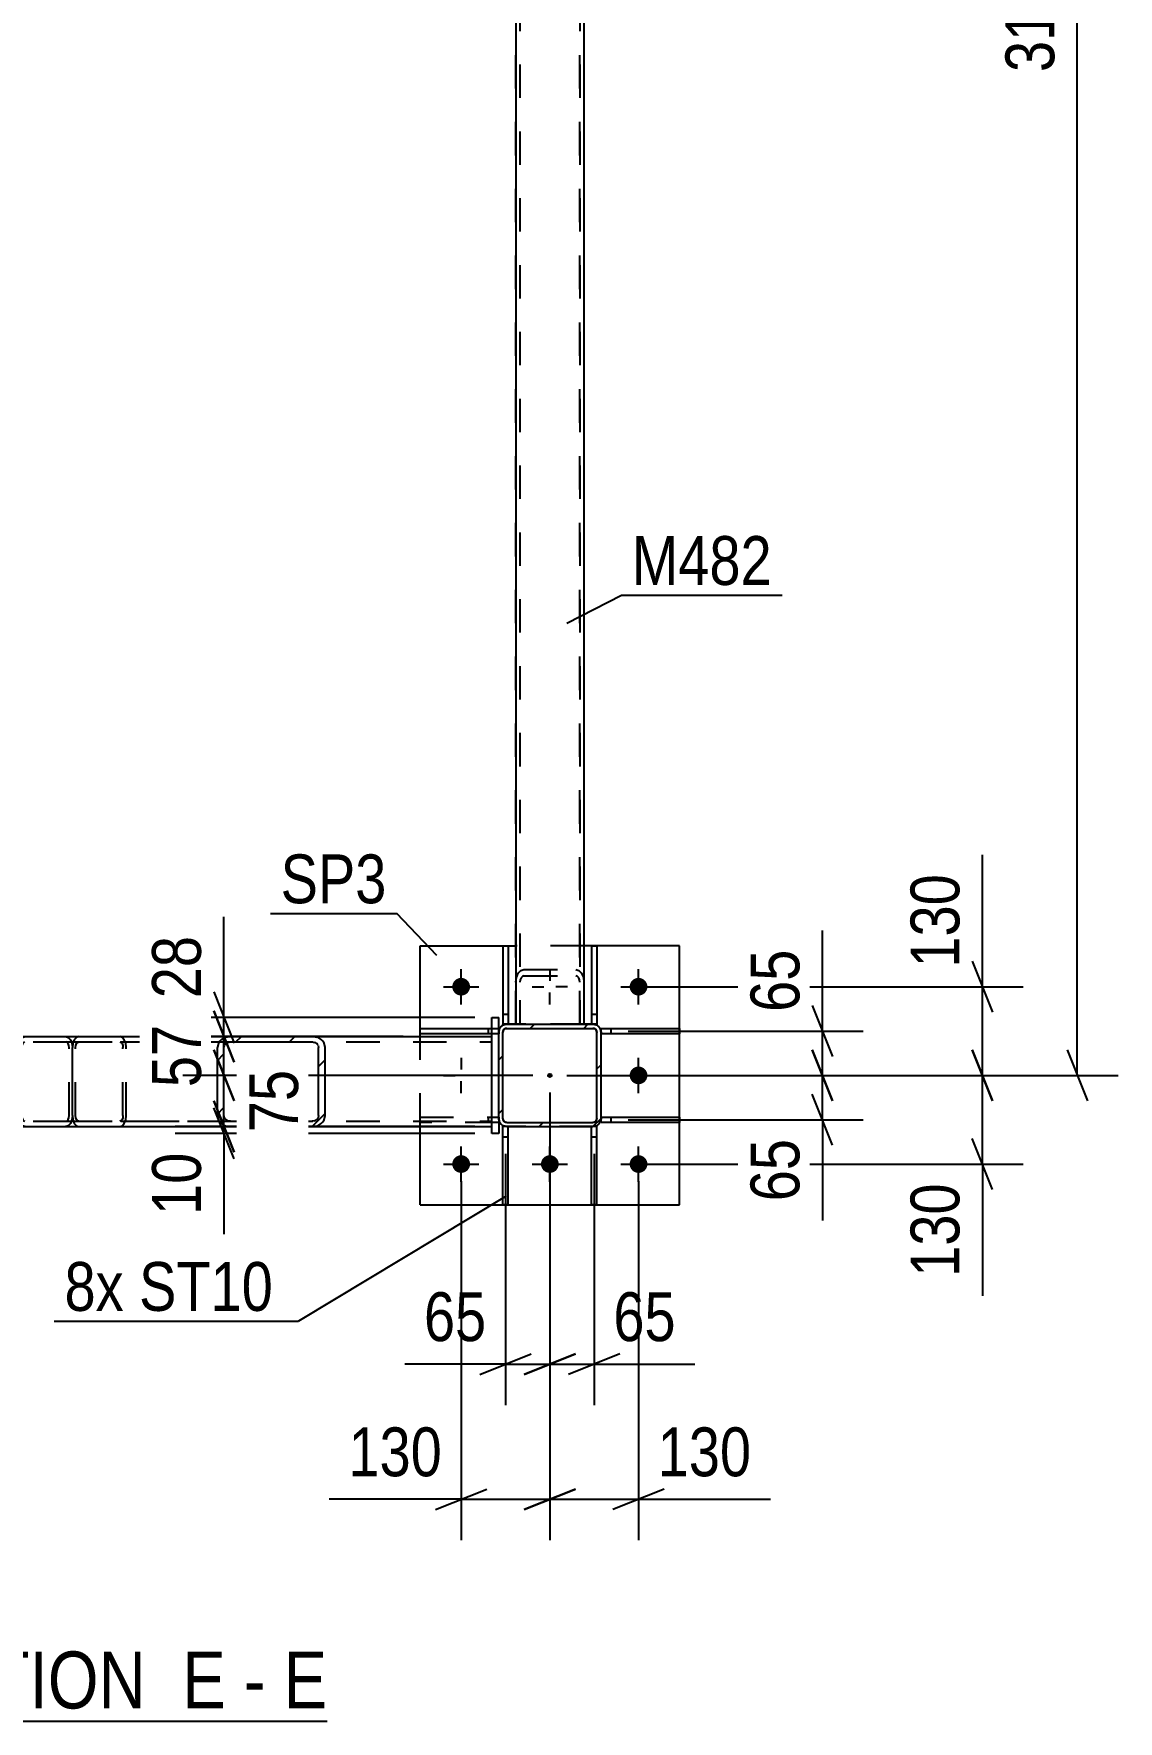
# Model space of a CAD drawing. Header units: millimetres. Extents: x -808 to 381, y -747 to 94.
# Drawn here: x 55 to 118.6, y -296.9 to -197.9 of the extents above; entities that cross this region are included whole.
import ezdxf

# ---------------------------------------------------------------- set-up
doc = ezdxf.new("R2010")
doc.units = ezdxf.units.MM
doc.linetypes.add('DXK_LINE_DOT2', pattern=[3.9198, 1.9599, -1.9599])
doc.linetypes.add('DXK_LINE_DOT3', pattern=[5.9187, 2.979, -0.9799, 0.9799, -0.9799])
doc.styles.add('Arial Narrow', font='ARIALN.TTF', dxfattribs={"height": 0.2})

# ---------------------------------------------------------------- blocks, each defined once
blk = doc.blocks.new('Unknown-232923327-16 - 102461')
at = {"color": 6, "linetype": 'Continuous'}
blk.add_line((44.584, -296.872), (72.23, -296.872), dxfattribs=at)
at = {"color": 0, "linetype": 'Continuous'}
for points in [[(62.692, -296.122), (62.692, -292.622), (44.584, -292.622), (44.584, -296.122)], [(66.299, -296.122), (66.299, -292.622), (63.742, -292.622), (63.742, -296.122)], [(68.623, -296.122), (68.623, -292.622), (67.349, -292.622), (67.349, -296.122)], [(72.23, -296.122), (72.23, -292.622), (69.673, -292.622), (69.673, -296.122)]]:
    blk.add_wipeout(points, dxfattribs=at)
at = {"color": 7, "linetype": 'Continuous', "style": 'Arial Narrow'}
for s, height, p in [('SECTION ', 3.3405, (44.584, -296.122)), ('E', 3.34, (63.742, -296.122)), ('E', 3.34, (69.673, -296.122)), ('-', 3.34, (67.349, -296.122))]:
    blk.add_text(s, height=height, dxfattribs=at).set_placement(p)
blk = doc.blocks.new('Part-232923327-102690 - 102461')
at = {"color": 2, "linetype": 'Continuous'}
for p, q in [((82.771, -261.996), (82.531, -261.996)), ((82.531, -266.596), (82.531, -261.996)), ((82.851, -266.596), (82.851, -261.996)), ((82.851, -266.596), (82.531, -266.596))]:
    blk.add_line(p, q, dxfattribs=at)
at = {"color": 7, "linetype": 'DXK_LINE_DOT2'}
for p, q in [((82.851, -261.996), (82.771, -261.996)), ((82.531, -262.596), (82.851, -262.596))]:
    blk.add_line(p, q, dxfattribs=at)
blk = doc.blocks.new('Part-232923327-102497 - 102461')
at = {"linetype": 'Continuous'}
h = blk.add_hatch(dxfattribs=at)
h.set_pattern_fill('', scale=0.7, style=0, pattern_type=0)
h.set_pattern_definition([(45, (48.0198, -261.995), (-1.57154, 1.57154), [])])
h.paths.add_polyline_path([(43.232, -261.995), (48.02, -261.995), (48.313, -261.946), (48.561, -261.808), (48.728, -261.6), (48.786, -261.355), (48.786, -257.355), (48.728, -257.11), (48.561, -256.902), (48.313, -256.764), (48.02, -256.715), (43.232, -256.715), (42.939, -256.764), (42.69, -256.902), (42.524, -257.11), (42.466, -257.355), (42.466, -261.355), (42.524, -261.6), (42.69, -261.808), (42.939, -261.946)])
h.paths.add_polyline_path([(42.878, -261.477), (42.849, -261.355), (42.849, -257.355), (42.878, -257.233), (42.961, -257.129), (43.085, -257.059), (43.232, -257.035), (48.02, -257.035), (48.166, -257.059), (48.291, -257.129), (48.374, -257.233), (48.403, -257.355), (48.403, -261.355), (48.374, -261.477), (48.291, -261.581), (48.166, -261.651), (48.02, -261.675), (43.232, -261.675), (43.085, -261.651), (42.961, -261.581)])
at = {"color": 2, "linetype": 'Continuous'}
for p, q in [((42.524, -257.11), (42.466, -257.355)), ((42.849, -257.355), (42.878, -257.233)), ((43.232, -256.715), (42.939, -256.764)), ((43.085, -257.059), (43.232, -257.035)), ((43.232, -256.715), (48.02, -256.715)), ((43.232, -257.035), (48.02, -257.035)), ((48.02, -256.715), (56.908, -256.715)), ((48.313, -256.764), (48.02, -256.715)), ((48.02, -257.035), (48.166, -257.059)), ((48.374, -257.233), (48.403, -257.355)), ((48.786, -257.355), (48.728, -257.11)), ((56.908, -256.715), (57.055, -256.764)), ((57.055, -256.764), (57.179, -256.902)), ((57.179, -256.902), (57.262, -257.11)), ((57.262, -257.11), (57.291, -257.355)), ((42.466, -261.355), (42.466, -257.355)), ((42.849, -261.355), (42.849, -257.355)), ((48.403, -261.355), (48.403, -257.355)), ((48.786, -261.355), (48.786, -257.355)), ((57.291, -261.355), (57.291, -257.355)), ((42.466, -261.355), (42.524, -261.6)), ((42.878, -261.477), (42.849, -261.355)), ((42.939, -261.946), (43.232, -261.995)), ((43.232, -261.675), (43.085, -261.651)), ((43.232, -261.675), (48.02, -261.675)), ((43.232, -261.995), (48.02, -261.995)), ((48.166, -261.651), (48.02, -261.675)), ((48.02, -261.995), (48.313, -261.946)), ((48.02, -261.995), (56.908, -261.995)), ((48.403, -261.355), (48.374, -261.477)), ((48.728, -261.6), (48.786, -261.355)), ((57.055, -261.946), (56.908, -261.995)), ((57.179, -261.808), (57.055, -261.946)), ((57.262, -261.6), (57.179, -261.808)), ((57.291, -261.355), (57.262, -261.6))]:
    blk.add_line(p, q, dxfattribs=at)
at = {"color": 7, "linetype": 'DXK_LINE_DOT2'}
for p, q in [((43.232, -256.715), (48.02, -256.715)), ((43.232, -257.035), (56.908, -257.035)), ((54.132, -257.355), (54.161, -257.11)), ((54.161, -257.11), (54.244, -256.902)), ((54.244, -256.902), (54.368, -256.764)), ((54.338, -257.233), (54.323, -257.355)), ((54.379, -257.129), (54.338, -257.233)), ((54.368, -256.764), (54.515, -256.715)), ((54.379, -257.129), (54.396, -257.11)), ((54.396, -257.11), (54.441, -257.059)), ((54.441, -257.059), (54.515, -257.035)), ((56.982, -257.059), (56.908, -257.035)), ((57.044, -257.129), (56.982, -257.059)), ((57.085, -257.233), (57.044, -257.129)), ((57.1, -257.355), (57.085, -257.233)), ((54.132, -261.355), (54.132, -257.355)), ((54.323, -261.355), (54.323, -257.355)), ((57.1, -261.355), (57.1, -257.355)), ((43.232, -261.675), (56.908, -261.675)), ((43.232, -261.995), (48.02, -261.995)), ((54.161, -261.6), (54.132, -261.355)), ((54.244, -261.808), (54.161, -261.6)), ((54.368, -261.946), (54.244, -261.808)), ((54.323, -261.355), (54.338, -261.477)), ((54.338, -261.477), (54.379, -261.581)), ((54.515, -261.995), (54.368, -261.946)), ((54.379, -261.581), (54.441, -261.651)), ((54.441, -261.651), (54.515, -261.675)), ((54.515, -261.995), (56.908, -261.995)), ((56.908, -261.675), (56.982, -261.651)), ((56.982, -261.651), (57.044, -261.581)), ((57.044, -261.581), (57.085, -261.477)), ((57.085, -261.477), (57.1, -261.355))]:
    blk.add_line(p, q, dxfattribs=at)
at = {"color": 2, "linetype": 'Continuous'}
for centre, radius, start, end in [((43.156, -257.445), 0.716, 107.70119, 152.05373), ((43.194, -257.4), 0.358, 107.70119, 152.05373), ((48.058, -257.4), 0.358, 27.94627, 72.2988), ((48.095, -257.445), 0.716, 27.94627, 72.2988), ((43.156, -261.265), 0.716, 207.94627, 252.2988), ((43.194, -261.31), 0.358, 207.94627, 252.2988), ((48.058, -261.31), 0.358, 287.70119, 332.05373), ((48.095, -261.265), 0.716, 287.70119, 332.05373)]:
    blk.add_arc(centre, radius, start, end, dxfattribs=at)
blk = doc.blocks.new('Part-232923327-102512 - 102461')
at = {"color": 7, "linetype": 'DXK_LINE_DOT2'}
for p, q in [((83.531, -136.996), (83.531, -255.996)), ((87.051, -136.996), (87.051, -255.996)), ((83.291, -253.53), (83.328, -253.247)), ((83.328, -253.247), (83.432, -253.007)), ((83.432, -253.007), (83.588, -252.847)), ((83.602, -253.268), (83.55, -253.388)), ((83.588, -252.847), (83.771, -252.79)), ((83.679, -253.188), (83.602, -253.268)), ((83.771, -253.16), (83.679, -253.188)), ((83.771, -252.79), (86.811, -252.79)), ((83.771, -253.16), (86.811, -253.16)), ((86.811, -252.79), (86.995, -252.847)), ((86.903, -253.188), (86.811, -253.16)), ((86.981, -253.268), (86.903, -253.188)), ((87.033, -253.388), (86.981, -253.268)), ((86.995, -252.847), (87.151, -253.007)), ((87.151, -253.007), (87.255, -253.247)), ((87.255, -253.247), (87.291, -253.53)), ((83.55, -253.388), (83.531, -253.53)), ((87.051, -253.53), (87.033, -253.388)), ((87.291, -255.996), (83.291, -255.996))]:
    blk.add_line(p, q, dxfattribs=at)
at = {"color": 2, "linetype": 'Continuous'}
for p, q in [((83.291, -194.213), (83.291, -255.996)), ((87.291, -194.213), (87.291, -255.996))]:
    blk.add_line(p, q, dxfattribs=at)
blk = doc.blocks.new('Part-232923327-102496 - 102461')
at = {"linetype": 'Continuous'}
h = blk.add_hatch(dxfattribs=at)
h.set_pattern_fill('', scale=0.7, style=0, pattern_type=0)
h.set_pattern_definition([(45, (71.3508, -261.995), (-1.57154, 1.57154), [])])
h.paths.add_polyline_path([(66.563, -261.995), (71.351, -261.995), (71.644, -261.946), (71.893, -261.808), (72.059, -261.6), (72.117, -261.355), (72.117, -257.355), (72.059, -257.11), (71.893, -256.902), (71.644, -256.764), (71.351, -256.715), (66.563, -256.715), (66.27, -256.764), (66.021, -256.902), (65.855, -257.11), (65.797, -257.355), (65.797, -261.355), (65.855, -261.6), (66.021, -261.808), (66.27, -261.946)])
h.paths.add_polyline_path([(66.209, -261.477), (66.18, -261.355), (66.18, -257.355), (66.209, -257.233), (66.292, -257.129), (66.417, -257.059), (66.563, -257.035), (71.351, -257.035), (71.497, -257.059), (71.622, -257.129), (71.705, -257.233), (71.734, -257.355), (71.734, -261.355), (71.705, -261.477), (71.622, -261.581), (71.497, -261.651), (71.351, -261.675), (66.563, -261.675), (66.417, -261.651), (66.292, -261.581)])
at = {"color": 2, "linetype": 'Continuous'}
for p, q in [((32.692, -256.715), (43.232, -256.715)), ((56.908, -256.715), (66.563, -256.715)), ((65.855, -257.11), (65.797, -257.355)), ((66.18, -257.355), (66.209, -257.233)), ((66.563, -256.715), (66.27, -256.764)), ((66.417, -257.059), (66.563, -257.035)), ((66.563, -256.715), (71.351, -256.715)), ((66.563, -257.035), (71.351, -257.035)), ((71.644, -256.764), (71.351, -256.715)), ((71.351, -257.035), (71.497, -257.059)), ((71.705, -257.233), (71.734, -257.355)), ((72.117, -257.355), (72.059, -257.11)), ((65.797, -261.355), (65.797, -257.355)), ((66.18, -261.355), (66.18, -257.355)), ((71.734, -261.355), (71.734, -257.355)), ((72.117, -261.355), (72.117, -257.355)), ((32.692, -261.995), (43.232, -261.995)), ((56.908, -261.995), (66.563, -261.995)), ((65.797, -261.355), (65.855, -261.6)), ((66.209, -261.477), (66.18, -261.355)), ((66.27, -261.946), (66.563, -261.995)), ((66.563, -261.675), (66.417, -261.651)), ((66.563, -261.675), (71.351, -261.675)), ((66.563, -261.995), (71.351, -261.995)), ((71.497, -261.651), (71.351, -261.675)), ((71.351, -261.995), (71.644, -261.946)), ((71.734, -261.355), (71.705, -261.477)), ((72.059, -261.6), (72.117, -261.355))]:
    blk.add_line(p, q, dxfattribs=at)
at = {"color": 7, "linetype": 'DXK_LINE_DOT2'}
for p, q in [((32.692, -261.995), (32.692, -256.715)), ((32.692, -257.035), (71.351, -257.035)), ((43.232, -256.715), (56.908, -256.715)), ((66.563, -256.715), (71.351, -256.715)), ((32.692, -261.675), (71.351, -261.675)), ((43.232, -261.995), (56.908, -261.995)), ((66.563, -261.995), (71.351, -261.995))]:
    blk.add_line(p, q, dxfattribs=at)
at = {"color": 2, "linetype": 'Continuous'}
for centre, radius, start, end in [((66.488, -257.445), 0.716, 107.7012, 152.05373), ((66.525, -257.4), 0.358, 107.7012, 152.05373), ((71.389, -257.4), 0.358, 27.94627, 72.29881), ((71.426, -257.445), 0.716, 27.94627, 72.29881), ((66.488, -261.265), 0.716, 207.94627, 252.29881), ((66.525, -261.31), 0.358, 207.94627, 252.29881), ((71.389, -261.31), 0.358, 287.7012, 332.05373), ((71.426, -261.265), 0.716, 287.7012, 332.05373)]:
    blk.add_arc(centre, radius, start, end, dxfattribs=at)
blk = doc.blocks.new('Part-232923327-102687 - 102461')
at = {"color": 2, "linetype": 'Continuous'}
for p, q in [((87.731, -251.396), (87.731, -255.996)), ((87.731, -251.396), (88.051, -251.396)), ((88.051, -251.396), (88.051, -255.996)), ((88.051, -255.996), (87.811, -255.996))]:
    blk.add_line(p, q, dxfattribs=at)
at = {"color": 7, "linetype": 'DXK_LINE_DOT2'}
for p, q in [((87.731, -255.396), (88.051, -255.396)), ((87.811, -255.996), (87.731, -255.996))]:
    blk.add_line(p, q, dxfattribs=at)
blk = doc.blocks.new('Part-232923327-102506 - 102461')
at = {"color": 7, "linetype": 'DXK_LINE_DOT2'}
for p, q in [((83.291, -255.996), (83.291, -136.996)), ((83.531, -136.996), (83.531, -255.996)), ((87.051, -255.996), (87.051, -136.996)), ((87.291, -136.996), (87.291, -255.996)), ((87.291, -255.996), (83.291, -255.996))]:
    blk.add_line(p, q, dxfattribs=at)
blk = doc.blocks.new('Part-232923327-102540 - 102461')
at = {"color": 2, "linetype": 'Continuous'}
for p, q in [((77.691, -256.715), (77.691, -251.396)), ((77.691, -251.396), (83.291, -251.396)), ((92.891, -251.396), (87.291, -251.396)), ((92.891, -266.596), (92.891, -251.396)), ((77.691, -266.596), (77.691, -261.995)), ((77.691, -266.596), (92.891, -266.596))]:
    blk.add_line(p, q, dxfattribs=at)
at = {"color": 7, "linetype": 'DXK_LINE_DOT2'}
for p, q in [((87.291, -251.396), (83.291, -251.396)), ((77.691, -261.995), (77.691, -256.715))]:
    blk.add_line(p, q, dxfattribs=at)
blk = doc.blocks.new('Part-232923327-102689 - 102461')
at = {"color": 2, "linetype": 'Continuous'}
for p, q in [((87.731, -266.596), (87.731, -261.996)), ((88.051, -261.996), (87.811, -261.996)), ((88.051, -266.596), (88.051, -261.996)), ((88.051, -266.596), (87.731, -266.596))]:
    blk.add_line(p, q, dxfattribs=at)
at = {"color": 7, "linetype": 'DXK_LINE_DOT2'}
for p, q in [((87.811, -261.996), (87.731, -261.996)), ((87.731, -262.596), (88.051, -262.596))]:
    blk.add_line(p, q, dxfattribs=at)
blk = doc.blocks.new('Part-232923327-102554 - 102461')
at = {"color": 7, "linetype": 'DXK_LINE_DOT2'}
for p, q in [((57.321, -257.11), (57.291, -257.355)), ((57.404, -256.902), (57.321, -257.11)), ((57.528, -256.764), (57.404, -256.902)), ((57.483, -257.355), (57.498, -257.233)), ((57.498, -257.233), (57.539, -257.129)), ((57.674, -256.715), (57.528, -256.764)), ((57.539, -257.129), (57.601, -257.059)), ((57.601, -257.059), (57.674, -257.035)), ((57.674, -256.715), (71.351, -256.715)), ((57.674, -256.715), (71.351, -256.715)), ((57.674, -257.035), (81.891, -257.035)), ((57.674, -257.035), (81.891, -257.035)), ((60.215, -256.764), (60.068, -256.715)), ((60.068, -257.035), (60.142, -257.059)), ((60.142, -257.059), (60.204, -257.129)), ((60.204, -257.129), (60.245, -257.233)), ((60.339, -256.902), (60.215, -256.764)), ((60.245, -257.233), (60.26, -257.355)), ((60.422, -257.11), (60.339, -256.902)), ((60.451, -257.355), (60.422, -257.11)), ((81.891, -261.995), (81.891, -256.715)), ((57.291, -261.355), (57.291, -257.355)), ((57.483, -261.355), (57.483, -257.355)), ((60.26, -261.355), (60.26, -257.355)), ((60.451, -261.355), (60.451, -257.355)), ((57.291, -261.355), (57.321, -261.6)), ((57.321, -261.6), (57.404, -261.808)), ((57.404, -261.808), (57.528, -261.946)), ((57.498, -261.477), (57.483, -261.355)), ((57.539, -261.581), (57.498, -261.477)), ((57.528, -261.946), (57.674, -261.995)), ((57.601, -261.651), (57.539, -261.581)), ((57.674, -261.675), (57.601, -261.651)), ((57.674, -261.675), (81.891, -261.675)), ((57.674, -261.995), (71.351, -261.995)), ((57.674, -261.995), (71.351, -261.995)), ((60.142, -261.651), (60.068, -261.675)), ((60.068, -261.995), (60.215, -261.946)), ((60.204, -261.581), (60.142, -261.651)), ((60.245, -261.477), (60.204, -261.581)), ((60.215, -261.946), (60.339, -261.808)), ((60.26, -261.355), (60.245, -261.477)), ((60.339, -261.808), (60.422, -261.6)), ((60.422, -261.6), (60.451, -261.355))]:
    blk.add_line(p, q, dxfattribs=at)
at = {"color": 2, "linetype": 'Continuous'}
for p, q in [((71.351, -256.715), (81.891, -256.715)), ((71.351, -261.995), (81.891, -261.995))]:
    blk.add_line(p, q, dxfattribs=at)
blk = doc.blocks.new('Part-232923327-102626 - 102461')
at = {"linetype": 'Continuous'}
h = blk.add_hatch(dxfattribs=at)
h.set_pattern_fill('', scale=0.7, style=0, pattern_type=0)
h.set_pattern_definition([(45, (87.8112, -261.9958), (-1.57154, 1.57154), [])])
h.paths.add_polyline_path([(82.771, -261.996), (87.811, -261.996), (87.995, -261.959), (88.151, -261.855), (88.255, -261.699), (88.291, -261.516), (88.291, -256.476), (88.255, -256.292), (88.151, -256.136), (87.995, -256.032), (87.811, -255.996), (82.771, -255.996), (82.588, -256.032), (82.432, -256.136), (82.328, -256.292), (82.291, -256.476), (82.291, -261.516), (82.328, -261.699), (82.432, -261.855), (82.588, -261.959)])
h.paths.add_polyline_path([(82.55, -261.608), (82.531, -261.516), (82.531, -256.476), (82.55, -256.384), (82.602, -256.306), (82.679, -256.254), (82.771, -256.236), (87.811, -256.236), (87.903, -256.254), (87.981, -256.306), (88.033, -256.384), (88.051, -256.476), (88.051, -261.516), (88.033, -261.608), (87.981, -261.685), (87.903, -261.737), (87.811, -261.756), (82.771, -261.756), (82.679, -261.737), (82.602, -261.685)])
blk.add_hatch(color=30, dxfattribs=at).paths.add_polyline_path([(85.291, -259.096, -1), (85.291, -258.896, -1)])
at = {"color": 7, "linetype": 'DXK_LINE_DOT2'}
for p, q in [((82.291, -256.476), (82.328, -256.292)), ((82.602, -256.306), (82.55, -256.384)), ((82.588, -256.032), (82.771, -255.996)), ((82.679, -256.254), (82.602, -256.306)), ((82.771, -256.236), (82.679, -256.254)), ((87.811, -255.996), (82.771, -255.996)), ((82.771, -256.236), (87.811, -256.236)), ((87.811, -255.996), (87.995, -256.032)), ((87.903, -256.254), (87.811, -256.236)), ((87.981, -256.306), (87.903, -256.254)), ((88.033, -256.384), (87.981, -256.306)), ((88.255, -256.292), (88.291, -256.476)), ((82.291, -261.516), (82.291, -256.476)), ((82.55, -256.384), (82.531, -256.476)), ((82.531, -261.516), (82.531, -256.476)), ((88.051, -256.476), (88.033, -256.384)), ((88.051, -261.516), (88.051, -256.476)), ((88.291, -261.516), (88.291, -256.476)), ((82.328, -261.699), (82.291, -261.516)), ((82.531, -261.516), (82.55, -261.608)), ((82.55, -261.608), (82.602, -261.685)), ((82.771, -261.996), (82.588, -261.959)), ((82.602, -261.685), (82.679, -261.737)), ((82.679, -261.737), (82.771, -261.756)), ((82.771, -261.756), (87.811, -261.756)), ((87.811, -261.996), (82.771, -261.996)), ((87.811, -261.756), (87.903, -261.737)), ((87.995, -261.959), (87.811, -261.996)), ((87.903, -261.737), (87.981, -261.685)), ((87.981, -261.685), (88.033, -261.608)), ((88.033, -261.608), (88.051, -261.516)), ((88.291, -261.516), (88.255, -261.699))]:
    blk.add_line(p, q, dxfattribs=at)
at = {"color": 2, "linetype": 'Continuous'}
for p, q in [((82.328, -256.292), (82.291, -256.476)), ((82.55, -256.384), (82.602, -256.306)), ((82.771, -255.996), (82.588, -256.032)), ((82.602, -256.306), (82.679, -256.254)), ((82.679, -256.254), (82.771, -256.236)), ((82.771, -255.996), (82.771, -255.996)), ((82.771, -255.996), (87.811, -255.996)), ((82.771, -256.236), (82.771, -256.236)), ((82.771, -256.236), (87.811, -256.236)), ((87.811, -255.996), (87.811, -255.996)), ((87.995, -256.032), (87.811, -255.996)), ((87.811, -256.236), (87.811, -256.236)), ((87.811, -256.236), (87.903, -256.254)), ((87.903, -256.254), (87.981, -256.306)), ((87.981, -256.306), (88.033, -256.384)), ((88.291, -256.476), (88.255, -256.292)), ((82.291, -256.476), (82.291, -256.476)), ((82.291, -261.516), (82.291, -256.476)), ((82.531, -256.476), (82.55, -256.384)), ((82.531, -256.476), (82.531, -256.476)), ((82.531, -261.516), (82.531, -256.476)), ((88.033, -256.384), (88.051, -256.476)), ((88.051, -256.476), (88.051, -256.476)), ((88.051, -261.516), (88.051, -256.476)), ((88.291, -256.476), (88.291, -256.476)), ((88.291, -261.516), (88.291, -256.476)), ((82.291, -261.516), (82.291, -261.516)), ((82.291, -261.516), (82.328, -261.699)), ((82.531, -261.516), (82.531, -261.516)), ((82.55, -261.608), (82.531, -261.516)), ((82.602, -261.685), (82.55, -261.608)), ((82.588, -261.959), (82.771, -261.996)), ((82.679, -261.737), (82.602, -261.685)), ((82.771, -261.756), (82.679, -261.737)), ((82.771, -261.756), (82.771, -261.756)), ((82.771, -261.756), (87.811, -261.756)), ((82.771, -261.996), (82.771, -261.996)), ((82.771, -261.996), (87.811, -261.996)), ((87.903, -261.737), (87.811, -261.756)), ((87.811, -261.756), (87.811, -261.756)), ((87.811, -261.996), (87.995, -261.959)), ((87.811, -261.996), (87.811, -261.996)), ((87.981, -261.685), (87.903, -261.737)), ((88.033, -261.608), (87.981, -261.685)), ((88.051, -261.516), (88.033, -261.608)), ((88.051, -261.516), (88.051, -261.516)), ((88.255, -261.699), (88.291, -261.516)), ((88.291, -261.516), (88.291, -261.516))]:
    blk.add_line(p, q, dxfattribs=at)
at = {"color": 30, "linetype": 'DXK_LINE_DOT3'}
blk.add_line((85.291, -258.996), (85.291, -258.996), dxfattribs=at)
at = {"color": 30, "linetype": 'Continuous'}
blk.add_circle((85.291, -258.996), 0.1, dxfattribs=at)
at = {"color": 7, "linetype": 'DXK_LINE_DOT2'}
for centre, start, end in [((82.771, -256.476), 112.5, 157.5), ((87.811, -256.476), 22.5, 67.5), ((82.771, -261.516), 202.5, 247.5), ((87.811, -261.516), 292.5, 337.5)]:
    blk.add_arc(centre, 0.48, start, end, dxfattribs=at)
at = {"color": 2, "linetype": 'Continuous'}
for centre, start, end in [((82.771, -256.476), 112.5, 157.5), ((87.811, -256.476), 22.5, 67.5), ((82.771, -261.516), 202.5, 247.5), ((87.811, -261.516), 292.5, 337.5)]:
    blk.add_arc(centre, 0.48, start, end, dxfattribs=at)
blk = doc.blocks.new('Part-232923327-102578 - 102461')
at = {"color": 2, "linetype": 'Continuous'}
for p, q in [((81.891, -262.396), (81.891, -255.596)), ((81.891, -255.596), (82.291, -255.596)), ((82.291, -256.476), (82.291, -255.596)), ((82.291, -261.516), (82.291, -262.396)), ((82.291, -262.396), (81.891, -262.396))]:
    blk.add_line(p, q, dxfattribs=at)
at = {"color": 7, "linetype": 'DXK_LINE_DOT2'}
blk.add_line((82.291, -261.516), (82.291, -256.476), dxfattribs=at)
blk = doc.blocks.new('Part-232923327-102683 - 102461')
at = {"color": 2, "linetype": 'Continuous'}
for p, q in [((88.291, -256.476), (88.291, -256.236)), ((88.291, -256.236), (92.891, -256.236)), ((92.891, -256.236), (92.891, -256.556)), ((92.891, -256.556), (88.291, -256.556))]:
    blk.add_line(p, q, dxfattribs=at)
at = {"color": 7, "linetype": 'DXK_LINE_DOT2'}
for p, q in [((88.891, -256.556), (88.891, -256.236)), ((88.291, -256.556), (88.291, -256.476))]:
    blk.add_line(p, q, dxfattribs=at)
blk = doc.blocks.new('Part-232923327-102684 - 102461')
at = {"color": 2, "linetype": 'Continuous'}
for p, q in [((88.291, -261.436), (92.891, -261.436)), ((88.291, -261.756), (88.291, -261.516)), ((92.891, -261.756), (88.291, -261.756)), ((92.891, -261.436), (92.891, -261.756))]:
    blk.add_line(p, q, dxfattribs=at)
at = {"color": 7, "linetype": 'DXK_LINE_DOT2'}
for p, q in [((88.291, -261.516), (88.291, -261.436)), ((88.891, -261.756), (88.891, -261.436))]:
    blk.add_line(p, q, dxfattribs=at)
blk = doc.blocks.new('Part-232923327-102685 - 102461')
at = {"color": 2, "linetype": 'Continuous'}
for p, q in [((77.691, -256.236), (81.891, -256.236)), ((77.691, -256.556), (77.691, -256.236)), ((81.891, -256.556), (77.691, -256.556))]:
    blk.add_line(p, q, dxfattribs=at)
at = {"color": 7, "linetype": 'DXK_LINE_DOT2'}
for p, q in [((81.691, -256.556), (81.691, -256.236)), ((81.891, -256.236), (82.291, -256.236)), ((82.291, -256.236), (82.291, -256.556)), ((82.291, -256.556), (81.891, -256.556))]:
    blk.add_line(p, q, dxfattribs=at)
blk = doc.blocks.new('Part-232923327-102686 - 102461')
at = {"color": 7, "linetype": 'DXK_LINE_DOT2'}
for p, q in [((77.691, -261.436), (82.291, -261.436)), ((77.691, -261.756), (77.691, -261.436)), ((82.291, -261.756), (77.691, -261.756)), ((81.691, -261.756), (81.691, -261.436)), ((82.291, -261.436), (82.291, -261.756))]:
    blk.add_line(p, q, dxfattribs=at)
blk = doc.blocks.new('Part-232923327-102688 - 102461')
at = {"color": 2, "linetype": 'Continuous'}
for p, q in [((82.531, -251.396), (82.531, -255.996)), ((82.531, -251.396), (82.851, -251.396)), ((82.851, -251.396), (82.851, -255.996)), ((82.771, -255.996), (82.531, -255.996))]:
    blk.add_line(p, q, dxfattribs=at)
at = {"color": 7, "linetype": 'DXK_LINE_DOT2'}
for p, q in [((82.531, -255.396), (82.851, -255.396)), ((82.851, -255.996), (82.771, -255.996))]:
    blk.add_line(p, q, dxfattribs=at)
blk = doc.blocks.new('Bolt-232923327-102700 - 102461')
at = {"linetype": 'Continuous'}
for points in [[(80.091, -253.276, -1), (80.091, -254.316, -1)], [(90.491, -253.276, -1), (90.491, -254.316, -1)], [(90.491, -258.476, -1), (90.491, -259.516, -1)], [(80.091, -263.676, -1), (80.091, -264.716, -1)], [(85.291, -263.676, -1), (85.291, -264.716, -1)], [(90.491, -263.676, -1), (90.491, -264.716, -1)]]:
    blk.add_hatch(color=1, dxfattribs=at).paths.add_polyline_path(points)
at = {"color": 1, "linetype": 'Continuous'}
for p, q in [((80.091, -254.836), (80.091, -252.756)), ((85.291, -252.756), (85.291, -253.448)), ((90.491, -254.836), (90.491, -252.756)), ((79.051, -253.796), (81.131, -253.796)), ((84.251, -253.796), (84.944, -253.796)), ((85.291, -254.836), (85.291, -254.143)), ((86.331, -253.796), (85.639, -253.796)), ((89.451, -253.796), (91.531, -253.796)), ((80.091, -257.956), (80.091, -258.648)), ((90.491, -260.036), (90.491, -257.956)), ((79.051, -258.996), (79.744, -258.996)), ((81.131, -258.996), (80.439, -258.996)), ((89.451, -258.996), (91.531, -258.996)), ((80.091, -260.036), (80.091, -259.343)), ((80.091, -265.236), (80.091, -263.156)), ((85.291, -265.236), (85.291, -263.156)), ((90.491, -265.236), (90.491, -263.156)), ((79.051, -264.196), (81.131, -264.196)), ((84.251, -264.196), (86.331, -264.196)), ((89.451, -264.196), (91.531, -264.196))]:
    blk.add_line(p, q, dxfattribs=at)
blk = doc.blocks.new('StraightDimension-232923327-161501 - 102461')
at = {"color": 7, "linetype": 'Continuous'}
for p, q in [((85.291, -259.996), (85.291, -278.327)), ((87.891, -263.596), (87.891, -278.327)), ((83.791, -276.527), (86.791, -275.327)), ((85.291, -275.927), (87.891, -275.927)), ((89.391, -275.327), (86.391, -276.527)), ((87.891, -275.927), (93.797, -275.927)), ((87.891, -275.927), (93.797, -275.927))]:
    blk.add_line(p, q, dxfattribs=at)
at = {"color": 0}
blk.add_wipeout([(93.272, -275.177), (93.272, -270.977), (88.416, -270.977), (88.416, -275.177)], dxfattribs=at)
at = {"color": 3, "style": 'Arial Narrow'}
blk.add_text('65', height=2.8633, dxfattribs=at).set_placement((89.016, -274.577))
blk = doc.blocks.new('StraightDimension-232923327-161502 - 102461')
at = {"color": 7, "linetype": 'Continuous'}
for p, q in [((85.291, -259.996), (85.291, -278.327)), ((82.691, -263.596), (82.691, -278.327)), ((82.691, -275.927), (76.785, -275.927)), ((82.691, -275.927), (76.785, -275.927)), ((81.191, -276.527), (84.191, -275.327)), ((82.691, -275.927), (85.291, -275.927)), ((86.791, -275.327), (83.791, -276.527))]:
    blk.add_line(p, q, dxfattribs=at)
at = {"color": 0}
blk.add_wipeout([(82.166, -275.177), (82.166, -270.977), (77.31, -270.977), (77.31, -275.177)], dxfattribs=at)
at = {"color": 3, "style": 'Arial Narrow'}
blk.add_text('65', height=2.8633, dxfattribs=at).set_placement((77.91, -274.577))
blk = doc.blocks.new('StraightDimension-232923327-160801 - 102461')
at = {"color": 7, "linetype": 'Continuous'}
for p, q in [((65.58, -260.495), (66.78, -263.495)), ((66.78, -263.896), (65.58, -260.896)), ((80.891, -261.995), (63.33, -261.995)), ((66.18, -262.396), (66.18, -261.995)), ((80.891, -262.396), (63.33, -262.396)), ((66.18, -262.396), (66.18, -268.302)), ((66.18, -262.396), (66.18, -268.302))]:
    blk.add_line(p, q, dxfattribs=at)
at = {"color": 0}
blk.add_wipeout([(65.43, -262.921), (61.23, -262.921), (61.23, -267.777), (65.43, -267.777)], dxfattribs=at)
at = {"color": 3, "style": 'Arial Narrow'}
blk.add_text('10', height=2.8633, rotation=90.00021, dxfattribs=at).set_placement((64.83, -267.177))
blk = doc.blocks.new('StraightDimension-232923327-147630 - 102461')
at = {"color": 7, "linetype": 'Continuous'}
for p, q in [((80.091, -265.196), (80.091, -286.253)), ((85.291, -265.196), (85.291, -286.253)), ((80.091, -283.853), (72.357, -283.853)), ((80.091, -283.853), (72.357, -283.853)), ((78.591, -284.453), (81.591, -283.253)), ((80.091, -283.853), (85.291, -283.853)), ((86.791, -283.253), (83.791, -284.453))]:
    blk.add_line(p, q, dxfattribs=at)
at = {"color": 0}
blk.add_wipeout([(79.566, -283.103), (79.566, -278.903), (72.882, -278.903), (72.882, -283.103)], dxfattribs=at)
at = {"color": 3, "style": 'Arial Narrow'}
blk.add_text('130', height=2.8633, dxfattribs=at).set_placement((73.482, -282.503))
blk = doc.blocks.new('StraightDimension-232923327-147632 - 102461')
at = {"color": 7, "linetype": 'Continuous'}
for p, q in [((85.291, -265.196), (85.291, -286.253)), ((90.491, -265.196), (90.491, -286.253)), ((83.791, -284.453), (86.791, -283.253)), ((85.291, -283.853), (90.491, -283.853)), ((91.991, -283.253), (88.991, -284.453)), ((90.491, -283.853), (98.226, -283.853)), ((90.491, -283.853), (98.226, -283.853))]:
    blk.add_line(p, q, dxfattribs=at)
at = {"color": 0}
blk.add_wipeout([(97.701, -283.103), (97.701, -278.903), (91.016, -278.903), (91.016, -283.103)], dxfattribs=at)
at = {"color": 3, "style": 'Arial Narrow'}
blk.add_text('130', height=2.8633, dxfattribs=at).set_placement((91.616, -282.503))
blk = doc.blocks.new('StraightDimension-232923327-160717 - 102461')
at = {"color": 7, "linetype": 'Continuous'}
for p, q in [((110.655, -253.796), (110.655, -246.061)), ((110.655, -253.796), (110.655, -246.061)), ((110.055, -252.296), (111.255, -255.296)), ((91.491, -253.796), (113.055, -253.796)), ((110.655, -258.996), (110.655, -253.796)), ((111.255, -260.496), (110.055, -257.496)), ((86.291, -258.996), (113.055, -258.996))]:
    blk.add_line(p, q, dxfattribs=at)
at = {"color": 0}
blk.add_wipeout([(109.905, -246.586), (105.705, -246.586), (105.705, -253.271), (109.905, -253.271)], dxfattribs=at)
at = {"color": 3, "style": 'Arial Narrow'}
blk.add_text('130', height=2.8633, rotation=90.00021, dxfattribs=at).set_placement((109.305, -252.671))
blk = doc.blocks.new('StraightDimension-232923327-160718 - 102461')
at = {"color": 7, "linetype": 'Continuous'}
for p, q in [((110.055, -257.496), (111.255, -260.496)), ((86.291, -258.996), (113.055, -258.996)), ((110.655, -264.196), (110.655, -258.996)), ((111.255, -265.696), (110.055, -262.696)), ((91.491, -264.196), (113.055, -264.196)), ((110.655, -264.196), (110.655, -271.93)), ((110.655, -264.196), (110.655, -271.93))]:
    blk.add_line(p, q, dxfattribs=at)
at = {"color": 0}
blk.add_wipeout([(109.905, -264.721), (105.705, -264.721), (105.705, -271.405), (109.905, -271.405)], dxfattribs=at)
at = {"color": 3, "style": 'Arial Narrow'}
blk.add_text('130', height=2.8633, rotation=90.00021, dxfattribs=at).set_placement((109.305, -270.805))
blk = doc.blocks.new('StraightDimension-232923327-160787 - 102461')
at = {"color": 7, "linetype": 'Continuous'}
for p, q in [((101.272, -256.396), (101.272, -250.49)), ((101.272, -256.396), (101.272, -250.49)), ((100.672, -254.896), (101.872, -257.896)), ((89.891, -256.396), (103.672, -256.396)), ((101.272, -258.996), (101.272, -256.396)), ((101.872, -260.496), (100.672, -257.496)), ((89.291, -258.996), (103.672, -258.996))]:
    blk.add_line(p, q, dxfattribs=at)
at = {"color": 0}
blk.add_wipeout([(100.522, -251.015), (96.322, -251.015), (96.322, -255.871), (100.522, -255.871)], dxfattribs=at)
at = {"color": 3, "style": 'Arial Narrow'}
blk.add_text('65', height=2.8633, rotation=90.00021, dxfattribs=at).set_placement((99.922, -255.271))
blk = doc.blocks.new('StraightDimension-232923327-160788 - 102461')
at = {"color": 7, "linetype": 'Continuous'}
for p, q in [((100.672, -257.496), (101.872, -260.496)), ((89.291, -258.996), (103.672, -258.996)), ((101.272, -261.596), (101.272, -258.996)), ((101.872, -263.096), (100.672, -260.096)), ((89.891, -261.596), (103.672, -261.596)), ((101.272, -261.596), (101.272, -267.502)), ((101.272, -261.596), (101.272, -267.502))]:
    blk.add_line(p, q, dxfattribs=at)
at = {"color": 0}
blk.add_wipeout([(100.522, -262.121), (96.322, -262.121), (96.322, -266.977), (100.522, -266.977)], dxfattribs=at)
at = {"color": 3, "style": 'Arial Narrow'}
blk.add_text('65', height=2.8633, rotation=90.00021, dxfattribs=at).set_placement((99.922, -266.377))
blk = doc.blocks.new('StraightDimension-232923327-160798 - 102461')
at = {"color": 7, "linetype": 'Continuous'}
for p, q in [((66.18, -255.596), (66.18, -249.69)), ((66.18, -255.596), (66.18, -249.69)), ((65.58, -254.096), (66.78, -257.096)), ((66.78, -258.215), (65.58, -255.215)), ((80.891, -255.596), (63.33, -255.596)), ((66.18, -256.715), (66.18, -255.596)), ((76.691, -256.715), (63.33, -256.715))]:
    blk.add_line(p, q, dxfattribs=at)
at = {"color": 0}
blk.add_wipeout([(65.43, -250.215), (61.23, -250.215), (61.23, -255.071), (65.43, -255.071)], dxfattribs=at)
at = {"color": 3, "style": 'Arial Narrow'}
blk.add_text('28', height=2.8633, rotation=90.00021, dxfattribs=at).set_placement((64.83, -254.471))
blk = doc.blocks.new('StraightDimension-232923327-160799 - 102461')
at = {"color": 7, "linetype": 'Continuous'}
for p, q in [((65.58, -255.215), (66.78, -258.215)), ((76.691, -256.715), (63.33, -256.715)), ((66.18, -258.996), (66.18, -256.715)), ((66.78, -260.496), (65.58, -257.496)), ((84.291, -258.996), (63.33, -258.996))]:
    blk.add_line(p, q, dxfattribs=at)
at = {"color": 0}
blk.add_wipeout([(65.43, -255.427), (61.23, -255.427), (61.23, -260.284), (65.43, -260.284)], dxfattribs=at)
at = {"color": 3, "style": 'Arial Narrow'}
blk.add_text('57', height=2.8633, rotation=90.00021, dxfattribs=at).set_placement((64.83, -259.684))
blk = doc.blocks.new('StraightDimension-232923327-160800 - 102461')
at = {"color": 7, "linetype": 'Continuous'}
for p, q in [((65.58, -257.496), (66.78, -260.496)), ((84.291, -258.996), (63.78, -258.996)), ((66.18, -261.995), (66.18, -258.996)), ((66.78, -263.495), (65.58, -260.495)), ((80.891, -261.995), (63.78, -261.995))]:
    blk.add_line(p, q, dxfattribs=at)
at = {"color": 0}
blk.add_wipeout([(71.13, -258.067), (66.93, -258.067), (66.93, -262.924), (71.13, -262.924)], dxfattribs=at)
at = {"color": 3, "style": 'Arial Narrow'}
blk.add_text('75', height=2.8633, rotation=90.00021, dxfattribs=at).set_placement((70.53, -262.324))
blk = doc.blocks.new('StraightDimension-232923327-161116 - 102461')
at = {"color": 7, "linetype": 'Continuous'}
for p, q in [((116.22, -258.996), (116.22, -133.996)), ((115.62, -257.496), (116.82, -260.496)), ((91.491, -258.996), (118.62, -258.996))]:
    blk.add_line(p, q, dxfattribs=at)
at = {"color": 0}
blk.add_wipeout([(115.47, -192.24), (111.27, -192.24), (111.27, -200.752), (115.47, -200.752)], dxfattribs=at)
at = {"color": 3, "style": 'Arial Narrow'}
blk.add_text('3125', height=2.8633, rotation=90.00021, dxfattribs=at).set_placement((114.87, -200.152))
blk = doc.blocks.new('Mark-232923327-104341 - 102461')
at = {"color": 30, "linetype": 'Continuous'}
for p in [(68.905, -249.501), (78.663, -251.955)]:
    blk.add_line(p, (76.316, -249.501), dxfattribs=at)
at = {"color": 0}
blk.add_wipeout([(75.716, -248.901), (75.716, -245.901), (69.505, -245.901), (69.505, -248.901)], dxfattribs=at)
blk.add_wipeout([(75.716, -248.901), (75.716, -245.901), (69.505, -245.901), (69.505, -248.901)], dxfattribs=at)
at = {"color": 3, "style": 'Arial Narrow'}
blk.add_text('SP3', height=2.8633, dxfattribs=at).set_placement((69.505, -248.901))
blk = doc.blocks.new('Mark-232923327-107607 - 102461')
at = {"color": 30, "linetype": 'Continuous'}
for p, q in [((86.291, -232.474), (89.493, -230.833)), ((89.493, -230.833), (98.916, -230.833))]:
    blk.add_line(p, q, dxfattribs=at)
at = {"color": 0}
blk.add_wipeout([(98.316, -230.233), (98.316, -227.233), (90.093, -227.233), (90.093, -230.233)], dxfattribs=at)
blk.add_wipeout([(98.316, -230.233), (98.316, -227.233), (90.093, -227.233), (90.093, -230.233)], dxfattribs=at)
at = {"color": 3, "style": 'Arial Narrow'}
blk.add_text('M482', height=2.8633, dxfattribs=at).set_placement((90.093, -230.233))
blk = doc.blocks.new('MarkSet-232923327-109149 - 102461')
at = {"color": 30, "linetype": 'Continuous'}
for p in [(82.731, -266.085), (56.233, -273.405)]:
    blk.add_line(p, (70.559, -273.405), dxfattribs=at)
at = {"color": 0}
for points in [[(60.305, -272.805), (60.305, -269.805), (56.833, -269.805), (56.833, -272.805)], [(69.059, -272.805), (69.059, -269.805), (61.205, -269.805), (61.205, -272.805)]]:
    blk.add_wipeout(points, dxfattribs=at)
for points in [[(60.305, -272.805), (60.305, -269.805), (56.833, -269.805), (56.833, -272.805)], [(69.059, -272.805), (69.059, -269.805), (61.205, -269.805), (61.205, -272.805)]]:
    blk.add_wipeout(points, dxfattribs=at)
at = {"color": 3, "style": 'Arial Narrow'}
for s, p in [('8x', (56.833, -272.805)), ('ST10', (61.205, -272.805))]:
    blk.add_text(s, height=2.8633, dxfattribs=at).set_placement(p)

msp = doc.modelspace()

# ---------------------------------------------------------------- block references
for name in ['Part-232923327-102512 - 102461', 'Part-232923327-102506 - 102461', 'Part-232923327-102540 - 102461', 'Part-232923327-102688 - 102461', 'Part-232923327-102687 - 102461', 'Bolt-232923327-102700 - 102461', 'Part-232923327-102685 - 102461', 'Part-232923327-102578 - 102461', 'Part-232923327-102626 - 102461', 'Part-232923327-102683 - 102461', 'Part-232923327-102496 - 102461', 'Part-232923327-102497 - 102461', 'Part-232923327-102554 - 102461', 'Part-232923327-102686 - 102461', 'Part-232923327-102690 - 102461', 'Part-232923327-102689 - 102461', 'Part-232923327-102684 - 102461', 'Unknown-232923327-16 - 102461']:
    msp.add_blockref(name, (0, 0))

# ---------------------------------------------------------------- next in the draw order: block references
for name in ['StraightDimension-232923327-160798 - 102461', 'StraightDimension-232923327-161501 - 102461']:
    msp.add_blockref(name, (0, 0))

# ---------------------------------------------------------------- next in the draw order: block references
for name in ['Mark-232923327-104341 - 102461', 'StraightDimension-232923327-161502 - 102461']:
    msp.add_blockref(name, (0, 0))

# ---------------------------------------------------------------- next in the draw order: block references
for name in ['StraightDimension-232923327-160717 - 102461', 'StraightDimension-232923327-160801 - 102461']:
    msp.add_blockref(name, (0, 0))

# ---------------------------------------------------------------- next in the draw order: block references
for name in ['StraightDimension-232923327-160799 - 102461', 'StraightDimension-232923327-147630 - 102461']:
    msp.add_blockref(name, (0, 0))

# ---------------------------------------------------------------- next in the draw order: block references
for name in ['StraightDimension-232923327-160800 - 102461', 'StraightDimension-232923327-147632 - 102461', 'MarkSet-232923327-109149 - 102461']:
    msp.add_blockref(name, (0, 0))

# ---------------------------------------------------------------- next in the draw order: block references
msp.add_blockref('StraightDimension-232923327-160718 - 102461', (0, 0))

# ---------------------------------------------------------------- next in the draw order: block references
msp.add_blockref('StraightDimension-232923327-160787 - 102461', (0, 0))

# ---------------------------------------------------------------- next in the draw order: block references
msp.add_blockref('StraightDimension-232923327-160788 - 102461', (0, 0))

# ---------------------------------------------------------------- next in the draw order: block references
msp.add_blockref('StraightDimension-232923327-161116 - 102461', (0, 0))

# ---------------------------------------------------------------- next in the draw order: block references
msp.add_blockref('Mark-232923327-107607 - 102461', (0, 0))

doc.saveas('drawing.dxf')
